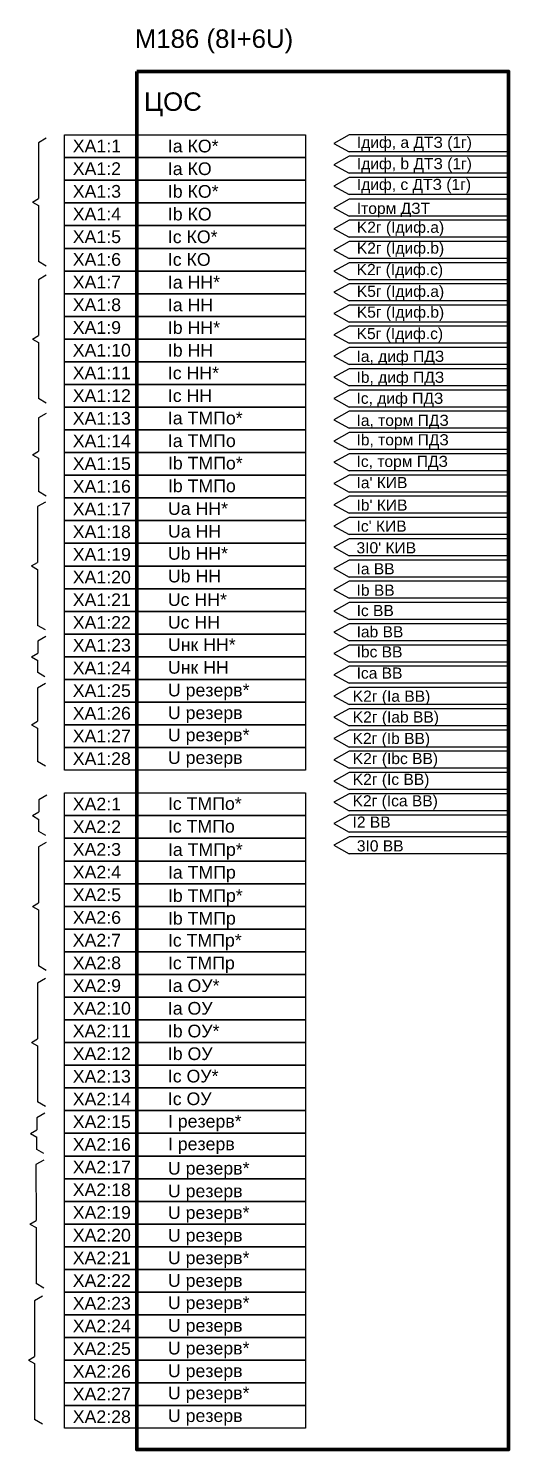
# Model space of a CAD drawing. Header units: millimetres. Extents: x 6 to 13069, y 2 to 2638.
# Drawn here: x 11645.8 to 11794.3, y 2112.2 to 2552 of the extents above; entities that cross this region are included whole.
import ezdxf

# ---------------------------------------------------------------- set-up
doc = ezdxf.new("R2010")
doc.units = ezdxf.units.MM
doc.styles.get("Standard").update_dxf_attribs({"font": 'arial.ttf'})

msp = doc.modelspace()

# ---------------------------------------------------------------- linework, layer by layer
for p, q in [((11651.29, 2517.99), (11648.85, 2516.59)), ((11648.85, 2516.59), (11648.85, 2499.31)), ((11745.02, 2519.01), (11740.24, 2516.38)), ((11740.24, 2516.38), (11745.02, 2513.75)), ((11794.33, 2519.01), (11745.02, 2519.01)), ((11794.33, 2519.01), (11794.33, 2513.75)), ((11745.02, 2512.43), (11740.24, 2509.8)), ((11794.33, 2513.75), (11745.02, 2513.75)), ((11794.33, 2512.43), (11745.02, 2512.43)), ((11794.33, 2512.43), (11794.33, 2507.17)), ((11740.24, 2509.8), (11745.02, 2507.17)), ((11794.33, 2507.17), (11745.02, 2507.17)), ((11745.02, 2505.85), (11740.24, 2503.22)), ((11740.24, 2503.22), (11745.02, 2500.59)), ((11794.33, 2505.85), (11745.02, 2505.85)), ((11794.33, 2505.85), (11794.33, 2500.59)), ((11646.97, 2498.21), (11648.85, 2499.31)), ((11646.97, 2498.21), (11648.85, 2497.14)), ((11745.02, 2499.12), (11740.24, 2496.49)), ((11794.33, 2500.59), (11745.02, 2500.59)), ((11794.33, 2499.12), (11745.02, 2499.12)), ((11794.33, 2499.12), (11794.33, 2493.86)), ((11648.85, 2497.14), (11648.86, 2479.83)), ((11740.24, 2496.49), (11745.02, 2493.86)), ((11794.33, 2493.86), (11745.02, 2493.86)), ((11745.02, 2492.62), (11740.24, 2489.99)), ((11740.24, 2489.99), (11745.02, 2487.36)), ((11794.33, 2492.62), (11745.02, 2492.62)), ((11794.33, 2492.62), (11794.33, 2487.36)), ((11745.02, 2486.05), (11740.24, 2483.41)), ((11794.33, 2487.36), (11745.02, 2487.36)), ((11794.33, 2486.05), (11745.02, 2486.05)), ((11794.33, 2486.05), (11794.33, 2480.78)), ((11740.24, 2483.41), (11745.02, 2480.78)), ((11794.33, 2480.78), (11745.02, 2480.78)), ((11651.29, 2478.41), (11648.86, 2479.83)), ((11745.02, 2479.47), (11740.24, 2476.84)), ((11740.24, 2476.84), (11745.02, 2474.21)), ((11794.33, 2479.47), (11745.02, 2479.47)), ((11794.33, 2479.47), (11794.33, 2474.21)), ((11651.29, 2475.62), (11648.85, 2474.22)), ((11648.85, 2474.22), (11648.85, 2456.94)), ((11745.02, 2472.97), (11740.24, 2470.34)), ((11794.33, 2474.21), (11745.02, 2474.21)), ((11794.33, 2472.97), (11745.02, 2472.97)), ((11794.33, 2472.97), (11794.33, 2467.71)), ((11740.24, 2470.34), (11745.02, 2467.71)), ((11794.33, 2467.71), (11745.02, 2467.71)), ((11745.02, 2466.39), (11740.24, 2463.76)), ((11740.24, 2463.76), (11745.02, 2461.13)), ((11794.33, 2466.39), (11745.02, 2466.39)), ((11794.33, 2466.39), (11794.33, 2461.13)), ((11745.02, 2459.81), (11740.24, 2457.18)), ((11794.33, 2461.13), (11745.02, 2461.13)), ((11794.33, 2459.81), (11745.02, 2459.81)), ((11794.33, 2459.81), (11794.33, 2454.55)), ((11646.97, 2455.84), (11648.85, 2456.94)), ((11646.97, 2455.84), (11648.85, 2454.77)), ((11648.85, 2454.77), (11648.86, 2437.46)), ((11740.24, 2457.18), (11745.02, 2454.55)), ((11794.33, 2454.55), (11745.02, 2454.55)), ((11745.02, 2453.24), (11740.24, 2450.61)), ((11740.24, 2450.61), (11745.02, 2447.98)), ((11794.33, 2453.24), (11745.02, 2453.24)), ((11794.33, 2453.24), (11794.33, 2447.98)), ((11745.02, 2446.66), (11740.24, 2444.03)), ((11794.33, 2447.98), (11745.02, 2447.98)), ((11794.33, 2446.66), (11745.02, 2446.66)), ((11794.33, 2446.66), (11794.33, 2441.4)), ((11740.24, 2444.03), (11745.02, 2441.4)), ((11794.33, 2441.4), (11745.02, 2441.4)), ((11651.29, 2436.04), (11648.86, 2437.46)), ((11745.02, 2440.08), (11740.24, 2437.45)), ((11740.24, 2437.45), (11745.02, 2434.82)), ((11794.33, 2440.08), (11745.02, 2440.08)), ((11794.33, 2440.08), (11794.33, 2434.82)), ((11651.29, 2432.85), (11648.85, 2431.46)), ((11745.02, 2433.51), (11740.24, 2430.88)), ((11794.33, 2434.82), (11745.02, 2434.82)), ((11794.33, 2433.51), (11745.02, 2433.51)), ((11794.33, 2433.51), (11794.33, 2428.24)), ((11648.85, 2431.46), (11648.85, 2421.17)), ((11740.24, 2430.88), (11745.02, 2428.24)), ((11794.33, 2428.24), (11745.02, 2428.24)), ((11745.02, 2426.93), (11740.24, 2424.3)), ((11740.24, 2424.3), (11745.02, 2421.67)), ((11794.33, 2426.93), (11745.02, 2426.93)), ((11794.33, 2426.93), (11794.33, 2421.67)), ((11646.97, 2420.06), (11648.85, 2421.17)), ((11646.97, 2420.06), (11648.85, 2419)), ((11745.02, 2420.35), (11740.24, 2417.72)), ((11794.33, 2421.67), (11745.02, 2421.67)), ((11794.33, 2420.35), (11745.02, 2420.35)), ((11794.33, 2420.35), (11794.33, 2415.09)), ((11648.85, 2419), (11648.86, 2408.7)), ((11740.24, 2417.72), (11745.02, 2415.09)), ((11794.33, 2415.09), (11745.02, 2415.09)), ((11745.02, 2413.77), (11740.24, 2411.14)), ((11740.24, 2411.14), (11745.02, 2408.51)), ((11794.33, 2413.77), (11745.02, 2413.77)), ((11794.33, 2413.77), (11794.33, 2408.51)), ((11651.29, 2407.28), (11648.86, 2408.7)), ((11745.02, 2407.2), (11740.24, 2404.57)), ((11794.33, 2408.51), (11745.02, 2408.51)), ((11794.33, 2407.2), (11745.02, 2407.2)), ((11794.33, 2407.2), (11794.33, 2401.94)), ((11651, 2405.4), (11648.55, 2404.01)), ((11648.55, 2404.01), (11648.56, 2386.73)), ((11740.24, 2404.57), (11745.02, 2401.94)), ((11794.33, 2401.94), (11745.02, 2401.94)), ((11745.02, 2400.62), (11740.24, 2397.99)), ((11740.24, 2397.99), (11745.02, 2395.36)), ((11794.33, 2400.62), (11745.02, 2400.62)), ((11794.33, 2400.62), (11794.33, 2395.36)), ((11745.02, 2394.04), (11740.24, 2391.41)), ((11794.33, 2395.36), (11745.02, 2395.36)), ((11794.33, 2394.04), (11745.02, 2394.04)), ((11794.33, 2394.04), (11794.33, 2388.78)), ((11740.24, 2391.41), (11745.02, 2388.78)), ((11794.33, 2388.78), (11745.02, 2388.78)), ((11646.68, 2385.63), (11648.56, 2386.73)), ((11646.68, 2385.63), (11648.56, 2384.56)), ((11648.56, 2384.56), (11648.56, 2367.24)), ((11745.02, 2387.47), (11740.24, 2384.84)), ((11740.24, 2384.84), (11745.02, 2382.2)), ((11794.33, 2387.47), (11745.02, 2387.47)), ((11794.33, 2387.47), (11794.33, 2382.2)), ((11745.02, 2380.89), (11740.24, 2378.26)), ((11794.33, 2382.2), (11745.02, 2382.2)), ((11794.33, 2380.89), (11745.02, 2380.89)), ((11794.33, 2380.89), (11794.33, 2375.63)), ((11740.24, 2378.26), (11745.02, 2375.63)), ((11794.33, 2375.63), (11745.02, 2375.63)), ((11745.02, 2374.31), (11740.24, 2371.68)), ((11740.24, 2371.68), (11745.02, 2369.05)), ((11794.33, 2374.31), (11745.02, 2374.31)), ((11794.33, 2374.31), (11794.33, 2369.05)), ((11651, 2365.82), (11648.56, 2367.24)), ((11745.02, 2367.73), (11740.24, 2365.1)), ((11794.33, 2369.05), (11745.02, 2369.05)), ((11794.33, 2367.73), (11745.02, 2367.73)), ((11794.33, 2367.73), (11794.33, 2362.47)), ((11651.11, 2363.82), (11648.68, 2362.4)), ((11648.68, 2362.4), (11648.68, 2358.69)), ((11740.24, 2365.1), (11745.02, 2362.47)), ((11794.33, 2362.47), (11745.02, 2362.47)), ((11646.68, 2357.52), (11648.68, 2358.69)), ((11646.68, 2357.52), (11648.68, 2356.37)), ((11745.02, 2361.16), (11740.24, 2358.53)), ((11740.24, 2358.53), (11745.02, 2355.9)), ((11794.33, 2361.16), (11745.02, 2361.16)), ((11794.33, 2361.16), (11794.33, 2355.9)), ((11648.68, 2352.61), (11648.68, 2356.37)), ((11745.02, 2354.58), (11740.24, 2351.95)), ((11794.33, 2355.9), (11745.02, 2355.9)), ((11794.33, 2354.58), (11745.02, 2354.58)), ((11794.33, 2354.58), (11794.33, 2349.32)), ((11651, 2349.24), (11648.55, 2347.85)), ((11650.85, 2351.34), (11648.68, 2352.61)), ((11740.24, 2351.95), (11745.02, 2349.32)), ((11794.33, 2349.32), (11745.02, 2349.32)), ((11648.55, 2347.85), (11648.56, 2337.55)), ((11745.02, 2348), (11740.24, 2345.37)), ((11740.24, 2345.37), (11745.02, 2342.74)), ((11794.33, 2348), (11745.02, 2348)), ((11794.33, 2348), (11794.33, 2342.74)), ((11745.02, 2341.43), (11740.24, 2338.8)), ((11794.33, 2342.74), (11745.02, 2342.74)), ((11794.33, 2341.43), (11745.02, 2341.43)), ((11794.33, 2341.43), (11794.33, 2336.16)), ((11646.68, 2336.45), (11648.56, 2337.55)), ((11646.68, 2336.45), (11648.56, 2335.39)), ((11740.24, 2338.8), (11745.02, 2336.16)), ((11794.33, 2336.16), (11745.02, 2336.16)), ((11648.56, 2335.39), (11648.56, 2325.09)), ((11745.02, 2334.85), (11740.24, 2332.22)), ((11740.24, 2332.22), (11745.02, 2329.59)), ((11794.33, 2334.85), (11745.02, 2334.85)), ((11794.33, 2334.85), (11794.33, 2329.59)), ((11745.02, 2328.27), (11740.24, 2325.64)), ((11794.33, 2329.59), (11745.02, 2329.59)), ((11794.33, 2328.27), (11745.02, 2328.27)), ((11794.33, 2328.27), (11794.33, 2323.01)), ((11651, 2323.67), (11648.56, 2325.09)), ((11740.24, 2325.64), (11745.02, 2323.01)), ((11794.33, 2323.01), (11745.02, 2323.01)), ((11745.02, 2321.7), (11740.24, 2319.06)), ((11740.24, 2319.06), (11745.02, 2316.43)), ((11794.33, 2321.7), (11745.02, 2321.7)), ((11794.33, 2321.7), (11794.33, 2316.43)), ((11651.41, 2314.66), (11648.97, 2313.24)), ((11745.02, 2315.12), (11740.24, 2312.49)), ((11794.33, 2316.43), (11745.02, 2316.43)), ((11794.33, 2315.12), (11745.02, 2315.12)), ((11794.33, 2315.12), (11794.33, 2309.86)), ((11646.97, 2308.36), (11648.97, 2309.53)), ((11648.97, 2313.24), (11648.97, 2309.53)), ((11740.24, 2312.49), (11745.02, 2309.86)), ((11794.33, 2309.86), (11745.02, 2309.86)), ((11646.97, 2308.36), (11648.97, 2307.21)), ((11648.97, 2303.45), (11648.97, 2307.21)), ((11745.02, 2308.54), (11740.24, 2305.91)), ((11740.24, 2305.91), (11745.02, 2303.28)), ((11794.33, 2308.54), (11745.02, 2308.54)), ((11794.33, 2308.54), (11794.33, 2303.28)), ((11651.15, 2302.18), (11648.97, 2303.45)), ((11745.02, 2301.81), (11740.24, 2299.18)), ((11794.33, 2303.28), (11745.02, 2303.28)), ((11794.33, 2301.81), (11745.02, 2301.81)), ((11794.33, 2301.81), (11794.33, 2296.55)), ((11651.29, 2300.06), (11648.85, 2298.67)), ((11648.85, 2298.67), (11648.85, 2281.38)), ((11740.24, 2299.18), (11745.02, 2296.55)), ((11794.33, 2296.55), (11745.02, 2296.55)), ((11646.97, 2280.28), (11648.85, 2281.38)), ((11646.97, 2280.28), (11648.85, 2279.22)), ((11648.85, 2279.22), (11648.86, 2261.9)), ((11651.29, 2260.48), (11648.86, 2261.9)), ((11651.03, 2257.93), (11648.58, 2256.53)), ((11648.58, 2256.53), (11648.59, 2239.25)), ((11646.71, 2238.15), (11648.59, 2239.25)), ((11646.71, 2238.15), (11648.59, 2237.08)), ((11648.59, 2237.08), (11648.6, 2219.76)), ((11651.03, 2218.34), (11648.6, 2219.76)), ((11650.81, 2216.28), (11648.38, 2214.86)), ((11648.38, 2214.86), (11648.38, 2211.15)), ((11646.38, 2209.98), (11648.38, 2211.15)), ((11646.38, 2209.98), (11648.38, 2208.83)), ((11648.38, 2205.07), (11648.38, 2208.83)), ((11650.55, 2203.8), (11648.38, 2205.07)), ((11650.54, 2201.74), (11648.09, 2200.35)), ((11648.09, 2200.35), (11648.1, 2183.07)), ((11646.22, 2181.97), (11648.1, 2183.07)), ((11646.22, 2181.97), (11648.1, 2180.9)), ((11648.1, 2180.9), (11648.11, 2163.58)), ((11650.07, 2159.61), (11647.63, 2158.21)), ((11650.54, 2162.16), (11648.11, 2163.58)), ((11647.63, 2158.21), (11647.63, 2140.93)), ((11645.75, 2139.83), (11647.63, 2140.93)), ((11645.75, 2139.83), (11647.63, 2138.76)), ((11647.63, 2138.76), (11647.64, 2121.45)), ((11650.07, 2120.02), (11647.64, 2121.45))]:
    msp.add_line(p, q)
at = {"lineweight": 100}
for p, q in [((11794.33, 2499.12), (11794.33, 2500.59)), ((11794.33, 2301.81), (11794.33, 2303.28))]:
    msp.add_line(p, q, dxfattribs=at)
msp.add_lwpolyline([(11679.29, 2538.67), (11794.33, 2538.67), (11794.33, 2112.17), (11679.29, 2112.17)], close=True, dxfattribs=at)
for points in [[(11656.9, 2519.05), (11731.53, 2519.05), (11731.53, 2512.02), (11656.9, 2512.02)], [(11656.9, 2512.02), (11731.53, 2512.02), (11731.53, 2505), (11656.9, 2505)], [(11656.9, 2505), (11731.53, 2505), (11731.53, 2497.98), (11656.9, 2497.98)], [(11656.9, 2497.98), (11731.53, 2497.98), (11731.53, 2490.95), (11656.9, 2490.95)], [(11656.9, 2490.95), (11731.53, 2490.95), (11731.53, 2483.93), (11656.9, 2483.93)], [(11656.9, 2483.93), (11731.53, 2483.93), (11731.53, 2476.91), (11656.9, 2476.91)], [(11656.9, 2476.91), (11731.53, 2476.91), (11731.53, 2469.89), (11656.9, 2469.89)], [(11656.9, 2469.89), (11731.53, 2469.89), (11731.53, 2462.86), (11656.9, 2462.86)], [(11656.9, 2462.86), (11731.53, 2462.86), (11731.53, 2455.84), (11656.9, 2455.84)], [(11656.9, 2455.84), (11731.53, 2455.84), (11731.53, 2448.82), (11656.9, 2448.82)], [(11656.9, 2448.82), (11731.53, 2448.82), (11731.53, 2441.8), (11656.9, 2441.8)], [(11656.9, 2441.8), (11731.53, 2441.8), (11731.53, 2434.77), (11656.9, 2434.77)], [(11656.9, 2434.77), (11731.53, 2434.77), (11731.53, 2427.75), (11656.9, 2427.75)], [(11656.9, 2427.75), (11731.53, 2427.75), (11731.53, 2420.73), (11656.9, 2420.73)], [(11656.9, 2420.73), (11731.53, 2420.73), (11731.53, 2413.7), (11656.9, 2413.7)], [(11656.9, 2413.7), (11731.53, 2413.7), (11731.53, 2406.68), (11656.9, 2406.68)], [(11656.9, 2406.68), (11731.53, 2406.68), (11731.53, 2399.66), (11656.9, 2399.66)], [(11656.9, 2399.66), (11731.53, 2399.66), (11731.53, 2392.64), (11656.9, 2392.64)], [(11656.9, 2392.64), (11731.53, 2392.64), (11731.53, 2385.61), (11656.9, 2385.61)], [(11656.9, 2385.61), (11731.53, 2385.61), (11731.53, 2378.59), (11656.9, 2378.59)], [(11656.9, 2378.59), (11731.53, 2378.59), (11731.53, 2371.57), (11656.9, 2371.57)], [(11656.9, 2371.57), (11731.53, 2371.57), (11731.53, 2364.54), (11656.9, 2364.54)], [(11656.9, 2364.54), (11731.53, 2364.54), (11731.53, 2357.52), (11656.9, 2357.52)], [(11656.9, 2357.52), (11731.53, 2357.52), (11731.53, 2350.5), (11656.9, 2350.5)], [(11656.9, 2350.5), (11731.53, 2350.5), (11731.53, 2343.48), (11656.9, 2343.48)], [(11656.9, 2343.48), (11731.53, 2343.48), (11731.53, 2336.45), (11656.9, 2336.45)], [(11656.9, 2336.45), (11731.53, 2336.45), (11731.53, 2329.43), (11656.9, 2329.43)], [(11656.9, 2329.43), (11731.53, 2329.43), (11731.53, 2322.41), (11656.9, 2322.41)], [(11656.9, 2315.39), (11731.53, 2315.39), (11731.53, 2308.36), (11656.9, 2308.36)], [(11656.9, 2308.36), (11731.53, 2308.36), (11731.53, 2301.34), (11656.9, 2301.34)], [(11656.9, 2301.34), (11731.53, 2301.34), (11731.53, 2294.32), (11656.9, 2294.32)], [(11656.9, 2294.32), (11731.53, 2294.32), (11731.53, 2287.29), (11656.9, 2287.29)], [(11656.9, 2287.29), (11731.53, 2287.29), (11731.53, 2280.27), (11656.9, 2280.27)], [(11656.9, 2280.27), (11731.53, 2280.27), (11731.53, 2273.25), (11656.9, 2273.25)], [(11656.9, 2273.25), (11731.53, 2273.25), (11731.53, 2266.23), (11656.9, 2266.23)], [(11656.9, 2266.23), (11731.53, 2266.23), (11731.53, 2259.2), (11656.9, 2259.2)], [(11656.9, 2259.2), (11731.53, 2259.2), (11731.53, 2252.18), (11656.9, 2252.18)], [(11656.9, 2252.18), (11731.53, 2252.18), (11731.53, 2245.16), (11656.9, 2245.16)], [(11656.9, 2245.16), (11731.53, 2245.16), (11731.53, 2238.13), (11656.9, 2238.13)], [(11656.9, 2238.13), (11731.53, 2238.13), (11731.53, 2231.11), (11656.9, 2231.11)], [(11656.9, 2231.11), (11731.53, 2231.11), (11731.53, 2224.09), (11656.9, 2224.09)], [(11656.9, 2224.09), (11731.53, 2224.09), (11731.53, 2217.07), (11656.9, 2217.07)], [(11656.9, 2217.07), (11731.53, 2217.07), (11731.53, 2210.04), (11656.9, 2210.04)], [(11656.9, 2210.04), (11731.53, 2210.04), (11731.53, 2203.02), (11656.9, 2203.02)], [(11656.9, 2203.02), (11731.53, 2203.02), (11731.53, 2196), (11656.9, 2196)], [(11656.9, 2196), (11731.53, 2196), (11731.53, 2188.98), (11656.9, 2188.98)], [(11656.9, 2188.98), (11731.53, 2188.98), (11731.53, 2181.95), (11656.9, 2181.95)], [(11656.9, 2181.95), (11731.53, 2181.95), (11731.53, 2174.93), (11656.9, 2174.93)], [(11656.9, 2174.93), (11731.53, 2174.93), (11731.53, 2167.91), (11656.9, 2167.91)], [(11656.9, 2167.91), (11731.53, 2167.91), (11731.53, 2160.88), (11656.9, 2160.88)], [(11656.9, 2160.88), (11731.53, 2160.88), (11731.53, 2153.86), (11656.9, 2153.86)], [(11656.9, 2153.86), (11731.53, 2153.86), (11731.53, 2146.84), (11656.9, 2146.84)], [(11656.9, 2146.84), (11731.53, 2146.84), (11731.53, 2139.82), (11656.9, 2139.82)], [(11656.9, 2139.82), (11731.53, 2139.82), (11731.53, 2132.79), (11656.9, 2132.79)], [(11656.9, 2132.79), (11731.53, 2132.79), (11731.53, 2125.77), (11656.9, 2125.77)], [(11656.9, 2125.77), (11731.53, 2125.77), (11731.53, 2118.75), (11656.9, 2118.75)]]:
    msp.add_lwpolyline(points, close=True)

# ---------------------------------------------------------------- texts
for s, height, p in [('M186 (8I+6U)', 5.7136, (11678.67, 2545.97)), ('ЦОС', 5.714, (11681.52, 2526.48)), ('XA1:1', 3.926, (11659.47, 2513.65)), ('Ia КО*', 3.926, (11688.9, 2513.63)), ('Iдиф, a ДТЗ (1г)', 3.4502, (11747.38, 2515.02)), ('Iдиф, b ДТЗ (1г)', 3.4502, (11747.38, 2508.43)), ('XA1:2', 3.926, (11659.47, 2506.63)), ('Ia КО', 3.926, (11688.9, 2506.61)), ('XA1:3', 3.926, (11659.47, 2499.61)), ('Ib КО*', 3.926, (11688.9, 2499.59)), ('Iдиф, c ДТЗ (1г)', 3.4502, (11747.38, 2501.99)), ('XA1:4', 3.926, (11659.47, 2492.59)), ('Ib КО', 3.926, (11688.9, 2492.56)), ('Iторм ДЗТ', 3.45, (11747.38, 2494.59)), ('XA1:5', 3.926, (11659.47, 2485.56)), ('Ic КО*', 3.926, (11688.9, 2485.54)), ('K2г (Iдиф.a)', 3.4502, (11747.38, 2488.74)), ('K2г (Iдиф.b)', 3.4502, (11747.38, 2482.3)), ('XA1:6', 3.926, (11659.47, 2478.54)), ('Ic КО', 3.926, (11688.9, 2478.52)), ('K2г (Iдиф.c)', 3.4502, (11747.32, 2475.66)), ('XA1:7', 3.926, (11659.47, 2471.52)), ('Ia НН*', 3.926, (11688.9, 2471.5)), ('K5г (Iдиф.a)', 3.4502, (11747.38, 2468.91)), ('XA1:8', 3.926, (11659.47, 2464.5)), ('Ia НН', 3.926, (11688.9, 2464.47)), ('K5г (Iдиф.b)', 3.4502, (11747.38, 2462.47)), ('XA1:9', 3.926, (11659.47, 2457.47)), ('Ib НН*', 3.926, (11688.9, 2457.45)), ('K5г (Iдиф.c)', 3.4502, (11747.32, 2455.84)), ('XA1:10', 3.926, (11659.47, 2450.45)), ('Ib НН', 3.926, (11688.9, 2450.43)), ('Ia, диф ПДЗ', 3.4502, (11747.28, 2448.79)), ('XA1:11', 3.926, (11659.47, 2443.43)), ('Ic НН*', 3.926, (11688.9, 2443.4)), ('Ib, диф ПДЗ', 3.4502, (11747.28, 2442.31)), ('XA1:12', 3.926, (11659.47, 2436.4)), ('Ic НН', 3.926, (11688.9, 2436.38)), ('Ic, диф ПДЗ', 3.4502, (11747.28, 2435.81)), ('XA1:13', 3.926, (11659.47, 2429.38)), ('Ia ТМПо*', 3.926, (11688.9, 2429.45)), ('Ia, торм ПДЗ', 3.4502, (11747.28, 2428.98)), ('XA1:14', 3.926, (11659.47, 2422.36)), ('Ia ТМПо', 3.926, (11688.9, 2422.43)), ('Ib, торм ПДЗ', 3.4502, (11747.28, 2422.96)), ('XA1:15', 3.926, (11659.47, 2415.34)), ('Ib ТМПо*', 3.926, (11688.92, 2415.49)), ('Ic, торм ПДЗ', 3.4502, (11747.29, 2416.27)), ('XA1:16', 3.926, (11659.47, 2408.31)), ('Ib ТМПо', 3.926, (11688.92, 2408.47)), ("Ia' КИВ", 3.45, (11747.28, 2409.71)), ("Ib' КИВ", 3.45, (11747.28, 2402.75)), ('XA1:17', 3.926, (11659.47, 2401.29)), ('Ua НН*', 3.926, (11688.92, 2401.44)), ('XA1:18', 3.926, (11659.47, 2394.27)), ('Ua НН', 3.926, (11688.92, 2394.42)), ("Ic' КИВ", 3.45, (11747.29, 2396.24)), ("3I0' КИВ", 3.45, (11747.28, 2389.53)), ('XA1:19', 3.926, (11659.47, 2387.24)), ('Ub НН*', 3.926, (11688.92, 2387.56)), ('XA1:20', 3.926, (11659.47, 2380.22)), ('Ub НН', 3.926, (11688.92, 2380.54)), ('Ia ВВ', 3.45, (11747.28, 2383.03)), ('Ib ВВ', 3.45, (11747.3, 2376.41)), ('XA1:21', 3.926, (11659.47, 2373.2)), ('Uc НН*', 3.926, (11688.9, 2373.27)), ('Iс ВВ', 3.45, (11747.31, 2370.11)), ('XA1:22', 3.926, (11659.47, 2366.18)), ('Uc НН', 3.926, (11688.9, 2366.25)), ('Iab ВВ', 3.45, (11747.31, 2363.53)), ('XA1:23', 3.926, (11659.47, 2359.15)), ('Uнк НН*', 3.926, (11688.92, 2359.31)), ('Ibc ВВ', 3.45, (11747.31, 2357.34)), ('XA1:24', 3.926, (11659.47, 2352.13)), ('Uнк НН', 3.926, (11688.92, 2352.28)), ('Ica ВВ', 3.45, (11747.31, 2350.76)), ('XA1:25', 3.926, (11659.47, 2345.11)), ('U резерв*', 3.926, (11688.92, 2345.26)), ('K2г (Ia ВВ)', 3.4502, (11746.12, 2343.61)), ('XA1:26', 3.926, (11659.47, 2338.09)), ('U резерв', 3.926, (11688.92, 2338.24)), ('K2г (Iab ВВ)', 3.4502, (11746.12, 2337.17)), ('XA1:27', 3.926, (11659.47, 2331.06)), ('U резерв*', 3.926, (11688.92, 2331.38)), ('K2г (Ib ВВ)', 3.4502, (11746.06, 2330.53)), ('XA1:28', 3.926, (11659.47, 2324.04)), ('U резерв', 3.926, (11688.92, 2324.36)), ('K2г (Ibc ВВ)', 3.4502, (11746.12, 2324.31)), ('K2г (Ic ВВ)', 3.4502, (11746.12, 2317.87)), ('XA2:1', 3.926, (11659.47, 2309.99)), ('Ic ТМПо*', 3.926, (11688.92, 2310.13)), ('K2г (Ica ВВ)', 3.4502, (11746.06, 2311.23)), ('XA2:2', 3.926, (11659.47, 2302.97)), ('Ic ТМПо', 3.926, (11688.92, 2303.11)), ('I2 ВВ', 3.45, (11746.06, 2304.64)), ('3I0 ВВ', 3.45, (11747.38, 2297.28)), ('XA2:3', 3.926, (11659.47, 2295.95)), ('Ia ТМПр*', 3.926, (11688.92, 2295.9)), ('XA2:4', 3.926, (11659.47, 2288.93)), ('Ia ТМПр', 3.926, (11688.92, 2288.87)), ('XA2:5', 3.926, (11659.47, 2281.9)), ('Ib ТМПр*', 3.926, (11688.92, 2281.66)), ('XA2:6', 3.926, (11659.47, 2274.88)), ('Ib ТМПр', 3.926, (11688.92, 2274.64)), ('XA2:7', 3.926, (11659.47, 2267.86)), ('Ic ТМПр*', 3.926, (11688.92, 2267.83)), ('XA2:8', 3.926, (11659.47, 2260.84)), ('Ic ТМПр', 3.926, (11688.92, 2260.81)), ('XA2:9', 3.926, (11659.47, 2253.81)), ('Ia ОУ*', 3.926, (11688.9, 2253.79)), ('XA2:10', 3.926, (11659.47, 2246.79)), ('Ia ОУ', 3.926, (11688.9, 2246.77)), ('XA2:11', 3.926, (11659.47, 2239.77)), ('Ib ОУ*', 3.926, (11688.9, 2239.74)), ('XA2:12', 3.926, (11659.47, 2232.74)), ('Ib ОУ', 3.926, (11688.9, 2232.72)), ('XA2:13', 3.926, (11659.47, 2225.72)), ('Ic ОУ*', 3.926, (11688.9, 2225.79)), ('XA2:14', 3.926, (11659.47, 2218.7)), ('Ic ОУ', 3.926, (11688.9, 2218.77)), ('XA2:15', 3.926, (11659.47, 2211.68)), ('I резерв*', 3.926, (11688.92, 2211.83)), ('XA2:16', 3.926, (11659.47, 2204.65)), ('I резерв', 3.926, (11688.92, 2204.81)), ('XA2:17', 3.926, (11659.47, 2197.63)), ('U резерв*', 3.926, (11688.92, 2197.27)), ('XA2:18', 3.926, (11659.47, 2190.61)), ('U резерв', 3.926, (11688.92, 2190.25)), ('XA2:19', 3.926, (11659.47, 2183.58)), ('U резерв*', 3.926, (11688.92, 2183.55)), ('XA2:20', 3.926, (11659.47, 2176.56)), ('U резерв', 3.926, (11688.92, 2176.53)), ('XA2:21', 3.926, (11659.47, 2169.54)), ('U резерв*', 3.926, (11688.92, 2169.55)), ('XA2:22', 3.926, (11659.47, 2162.52)), ('U резерв', 3.926, (11688.92, 2162.53)), ('U резерв*', 3.926, (11688.92, 2155.65)), ('XA2:23', 3.926, (11659.47, 2155.49)), ('XA2:24', 3.926, (11659.47, 2148.47)), ('U резерв', 3.926, (11688.92, 2148.62)), ('XA2:25', 3.926, (11659.47, 2141.45)), ('U резерв*', 3.926, (11688.92, 2141.6)), ('XA2:26', 3.926, (11659.47, 2134.43)), ('U резерв', 3.926, (11688.92, 2134.58)), ('XA2:27', 3.926, (11659.47, 2127.4)), ('U резерв*', 3.926, (11688.92, 2127.72)), ('XA2:28', 3.926, (11659.47, 2120.38)), ('U резерв', 3.926, (11688.92, 2120.7))]:
    msp.add_text(s, height=height).set_placement(p)

doc.saveas('drawing.dxf')
